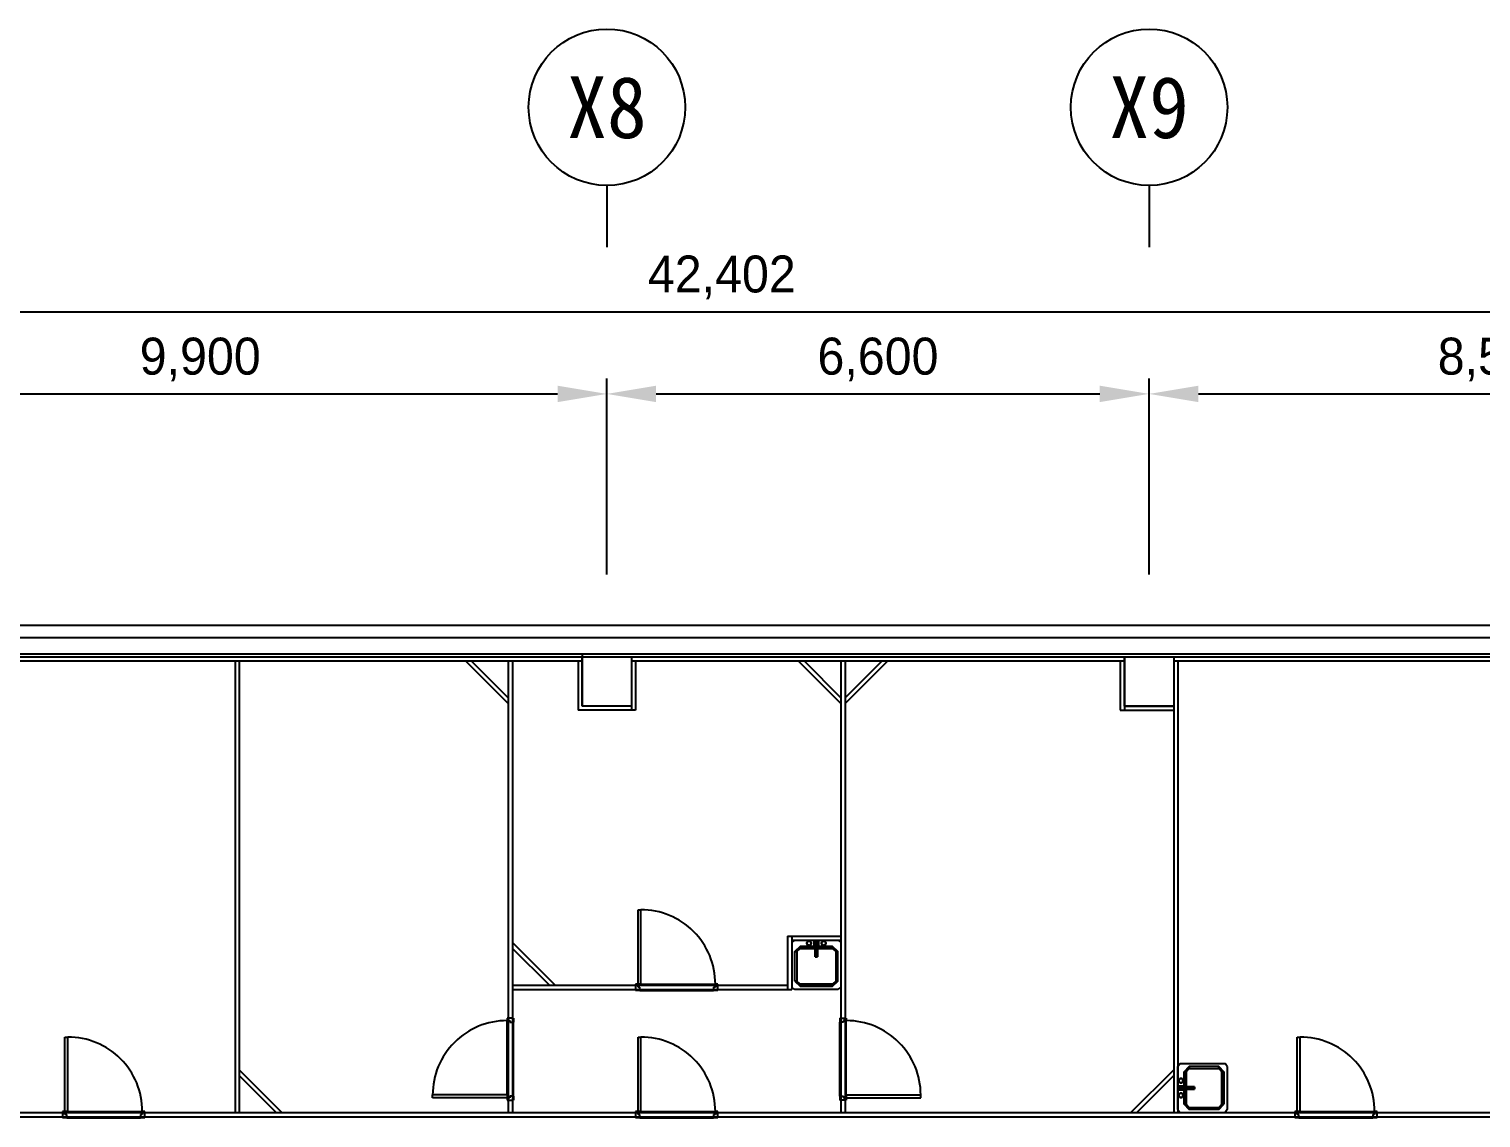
# Model space of a CAD drawing. Header units: millimetres. Extents: x 635438 to 684586, y -467743 to -415930.
# Drawn here: x 653999 to 671673, y -429187 to -415930 of the extents above; entities that cross this region are included whole.
import ezdxf
from ezdxf.enums import TextEntityAlignment as Align

# ---------------------------------------------------------------- set-up
doc = ezdxf.new("R2010")
doc.units = ezdxf.units.MM
doc.header["$LTSCALE"] = 500
doc.header["$PDMODE"] = 2
doc.layers.get('0').update_dxf_attribs({"color": 251})
doc.layers.get('Defpoints').update_dxf_attribs({"color": 8})
doc.layers.add('동물실', color=9, linetype='Continuous')
doc.styles.add('돋움', font='DotumChe.ttf')
doc.styles.add('울릉도l', font='Dotum.ttf')
doc.dimstyles.new('HS-300', dxfattribs={"dimscale": 150, "dimtxt": 3, "dimasz": 4, "dimexe": 1.25, "dimexo": 2, "dimgap": 1, "dimtad": 1, "dimtoh": 1, "dimdec": 0, "dimlunit": 6, "dimtxsty": '울릉도l', "dimcen": 2.5, "dimclrd": 15, "dimclre": 15, "dimadec": 0, "dimazin": 0, "dimtfac": 1, "dimtdec": 0, "dimtmove": 0, "dimatfit": 3, "dimfxl": 1, "dimarcsym": 0})

# ---------------------------------------------------------------- blocks, each defined once
blk = doc.blocks.new('*U3')
blk.add_line((0, 5), (0, 0))
blk.add_circle((0, 11.35), 6.35)
at = {"color": 3, "style": '돋움'}
blk.add_attdef('NO', text='', height=5, dxfattribs=at).set_placement((0, 11.35), align=Align.MIDDLE_CENTER)
blk = doc.blocks.new('*D8')
at = {"lineweight": -2, "transparency": 16777216}
for p, q in [((651133, -422572), (651133, -420185)), ((661033, -422572), (661033, -420185)), ((651733, -420372), (660433, -420372))]:
    blk.add_line(p, q, dxfattribs=at)
at = {"transparency": 16777216}
for points in [[(651733, -420272), (651733, -420472), (651133, -420372)], [(660433, -420272), (660433, -420472), (661033, -420372)]]:
    blk.add_solid(points, dxfattribs=at)
at = {"layer": 'Defpoints', "color": 0, "transparency": 16777216}
for p in [(661033, -420372), (651133, -422872), (661033, -422872)]:
    blk.add_point(p, dxfattribs=at)
at = {"transparency": 16777216, "insert": (656083, -419954), "char_height": 450, "attachment_point": 5, "style": '울릉도l'}
blk.add_mtext('9,900', dxfattribs=at)
blk = doc.blocks.new('*D7')
at = {"lineweight": -2, "transparency": 16777216}
for p, q in [((661033, -422572), (661033, -420185)), ((667633, -422572), (667633, -420185)), ((661633, -420372), (667033, -420372))]:
    blk.add_line(p, q, dxfattribs=at)
at = {"transparency": 16777216}
for points in [[(661633, -420272), (661633, -420472), (661033, -420372)], [(667033, -420272), (667033, -420472), (667633, -420372)]]:
    blk.add_solid(points, dxfattribs=at)
at = {"layer": 'Defpoints', "color": 0, "transparency": 16777216}
for p in [(667633, -420372), (661033, -422872), (667633, -422872)]:
    blk.add_point(p, dxfattribs=at)
at = {"transparency": 16777216, "insert": (664333, -419954), "char_height": 450, "attachment_point": 5, "style": '울릉도l'}
blk.add_mtext('6,600', dxfattribs=at)
blk = doc.blocks.new('*D6')
at = {"lineweight": -2, "transparency": 16777216}
for p, q in [((667633, -422572), (667633, -420185)), ((676133, -422572), (676133, -420185)), ((668233, -420372), (675533, -420372))]:
    blk.add_line(p, q, dxfattribs=at)
at = {"transparency": 16777216}
for points in [[(668233, -420272), (668233, -420472), (667633, -420372)], [(675533, -420272), (675533, -420472), (676133, -420372)]]:
    blk.add_solid(points, dxfattribs=at)
at = {"layer": 'Defpoints', "color": 0, "transparency": 16777216}
for p in [(676133, -420372), (667633, -422872), (676133, -422872)]:
    blk.add_point(p, dxfattribs=at)
at = {"transparency": 16777216, "insert": (671883, -419954), "char_height": 450, "attachment_point": 5, "style": '울릉도l'}
blk.add_mtext('8,500', dxfattribs=at)
blk = doc.blocks.new('*D4')
at = {"lineweight": -2, "transparency": 16777216}
for p, q in [((641231, -422272), (641231, -419185)), ((683633, -422572), (683633, -419185)), ((641831, -419372), (683033, -419372))]:
    blk.add_line(p, q, dxfattribs=at)
at = {"transparency": 16777216}
for points in [[(641831, -419272), (641831, -419472), (641231, -419372)], [(683033, -419272), (683033, -419472), (683633, -419372)]]:
    blk.add_solid(points, dxfattribs=at)
at = {"layer": 'Defpoints', "color": 0, "transparency": 16777216}
for p in [(683633, -419372), (641231, -422572), (683633, -422872)]:
    blk.add_point(p, dxfattribs=at)
at = {"transparency": 16777216, "insert": (662432, -418954), "char_height": 450, "attachment_point": 5, "style": '울릉도l'}
blk.add_mtext('42,402', dxfattribs=at)
blk = doc.blocks.new('SINK')
for p, q in [((0, 262), (25, 300)), ((0, 262), (0, -262)), ((25, 300), (575, 300)), ((76, 198), (140, 262)), ((140, 262), (76, 198)), ((76, -198), (76, 198)), ((102, 198), (76, 198)), ((76, 198), (76, -198)), ((102, 198), (76, 198)), ((140, 236), (102, 198)), ((102, 198), (140, 236)), ((102, 198), (102, -198)), ((102, -198), (102, 198)), ((498, 262), (140, 262)), ((140, 262), (140, 236)), ((498, 262), (140, 262)), ((140, 236), (140, 262)), ((140, 236), (498, 236)), ((140, 236), (498, 236)), ((498, 262), (562, 198)), ((498, 236), (498, 262)), ((498, 262), (562, 198)), ((498, 236), (498, 262)), ((498, 236), (536, 198)), ((536, 198), (498, 236)), ((536, -198), (536, 198)), ((562, 198), (536, 198)), ((536, 198), (536, -198)), ((536, 198), (562, 198)), ((562, 198), (562, -198)), ((562, -198), (562, 198)), ((600, 262), (575, 300)), ((600, -262), (600, 262)), ((13, 89), (14, 96)), ((14, 96), (13, 89)), ((13, 89), (14, 96)), ((14, 96), (13, 89)), ((14, 82), (13, 89)), ((13, 89), (14, 82)), ((14, 82), (13, 89)), ((13, 89), (14, 82)), ((25, 13), (13, 25)), ((13, 25), (13, -25)), ((76, 25), (13, 25)), ((25, 13), (13, 25)), ((14, 96), (16, 102)), ((16, 102), (14, 96)), ((14, 96), (16, 102)), ((16, 102), (14, 96)), ((16, 76), (14, 82)), ((14, 82), (16, 76)), ((16, 76), (14, 82)), ((14, 82), (16, 76)), ((16, 102), (20, 107)), ((20, 107), (16, 102)), ((16, 102), (20, 107)), ((20, 107), (16, 102)), ((20, 71), (16, 76)), ((16, 76), (20, 71)), ((20, 71), (16, 76)), ((16, 76), (20, 71)), ((20, 107), (25, 111)), ((25, 111), (20, 107)), ((20, 107), (25, 111)), ((25, 111), (20, 107)), ((25, 67), (20, 71)), ((20, 71), (25, 67)), ((25, 67), (20, 71)), ((20, 71), (25, 67)), ((25, 111), (32, 114)), ((32, 114), (25, 111)), ((25, 111), (32, 114)), ((32, 114), (25, 111)), ((32, 64), (25, 67)), ((25, 67), (32, 64)), ((32, 64), (25, 67)), ((25, 67), (32, 64)), ((25, 13), (25, -13)), ((89, 13), (25, 13)), ((25, 13), (25, -13)), ((25, 13), (64, 13)), ((89, 13), (25, 13)), ((32, 114), (38, 115)), ((38, 115), (32, 114)), ((32, 114), (38, 115)), ((38, 115), (32, 114)), ((38, 64), (32, 64)), ((32, 64), (38, 64)), ((38, 64), (32, 64)), ((32, 64), (38, 64)), ((38, 115), (45, 114)), ((45, 114), (38, 115)), ((38, 115), (45, 114)), ((45, 114), (38, 115)), ((38, 64), (45, 64)), ((45, 64), (38, 64)), ((38, 64), (45, 64)), ((45, 64), (38, 64)), ((45, 114), (51, 111)), ((51, 111), (45, 114)), ((45, 114), (51, 111)), ((51, 111), (45, 114)), ((51, 67), (45, 64)), ((45, 64), (51, 67)), ((51, 67), (45, 64)), ((45, 64), (51, 67)), ((51, 111), (56, 107)), ((56, 107), (51, 111)), ((51, 111), (56, 107)), ((56, 107), (51, 111)), ((56, 71), (51, 67)), ((51, 67), (56, 71)), ((56, 71), (51, 67)), ((51, 67), (56, 71)), ((56, 107), (60, 102)), ((60, 102), (56, 107)), ((56, 107), (60, 102)), ((60, 102), (56, 107)), ((60, 76), (56, 71)), ((56, 71), (60, 76)), ((60, 76), (56, 71)), ((56, 71), (60, 76)), ((60, 102), (63, 96)), ((63, 96), (60, 102)), ((60, 102), (63, 96)), ((63, 96), (60, 102)), ((63, 82), (60, 76)), ((60, 76), (63, 82)), ((63, 82), (60, 76)), ((60, 76), (63, 82)), ((63, 96), (64, 89)), ((64, 89), (63, 96)), ((63, 96), (64, 89)), ((64, 89), (63, 96)), ((64, 89), (63, 82)), ((63, 82), (64, 89)), ((64, 89), (63, 82)), ((63, 82), (64, 89)), ((76, 25), (64, 13)), ((64, 13), (76, 25)), ((64, 13), (64, -13)), ((102, 13), (64, 13)), ((64, 13), (64, -13)), ((102, 13), (64, 13)), ((76, -25), (76, 25)), ((89, 13), (204, 13)), ((89, -13), (89, 13)), ((89, -13), (89, 13)), ((89, 13), (102, 13)), ((102, 13), (89, 13)), ((89, 13), (204, 13)), ((102, 13), (204, 13)), ((102, 13), (102, -13)), ((102, -13), (102, 13)), ((204, 13), (102, 13)), ((204, 13), (204, -13)), ((204, 13), (204, -13)), ((204, -13), (204, 13)), ((204, 13), (204, -13)), ((25, -13), (13, -25)), ((25, -13), (13, -25)), ((13, -25), (76, -25)), ((13, -89), (14, -82)), ((14, -82), (13, -89)), ((13, -89), (14, -82)), ((14, -82), (13, -89)), ((14, -96), (13, -89)), ((13, -89), (14, -96)), ((14, -96), (13, -89)), ((13, -89), (14, -96)), ((14, -82), (16, -76)), ((16, -76), (14, -82)), ((14, -82), (16, -76)), ((16, -76), (14, -82)), ((16, -102), (14, -96)), ((14, -96), (16, -102)), ((16, -102), (14, -96)), ((14, -96), (16, -102)), ((16, -76), (20, -71)), ((20, -71), (16, -76)), ((16, -76), (20, -71)), ((20, -71), (16, -76)), ((20, -107), (16, -102)), ((16, -102), (20, -107)), ((20, -107), (16, -102)), ((16, -102), (20, -107)), ((20, -71), (25, -67)), ((25, -67), (20, -71)), ((20, -71), (25, -67)), ((25, -67), (20, -71)), ((25, -111), (20, -107)), ((20, -107), (25, -111)), ((25, -111), (20, -107)), ((20, -107), (25, -111)), ((25, -13), (89, -13)), ((25, -13), (64, -13)), ((89, -13), (25, -13)), ((25, -67), (32, -64)), ((32, -64), (25, -67)), ((25, -67), (32, -64)), ((32, -64), (25, -67)), ((32, -114), (25, -111)), ((25, -111), (32, -114)), ((32, -114), (25, -111)), ((25, -111), (32, -114)), ((32, -64), (38, -64)), ((38, -64), (32, -64)), ((32, -64), (38, -64)), ((38, -64), (32, -64)), ((38, -115), (32, -114)), ((32, -114), (38, -115)), ((38, -115), (32, -114)), ((32, -114), (38, -115)), ((38, -64), (45, -64)), ((45, -64), (38, -64)), ((38, -64), (45, -64)), ((45, -64), (38, -64)), ((45, -114), (38, -115)), ((38, -115), (45, -114)), ((45, -114), (38, -115)), ((38, -115), (45, -114)), ((45, -64), (51, -67)), ((51, -67), (45, -64)), ((45, -64), (51, -67)), ((51, -67), (45, -64)), ((51, -111), (45, -114)), ((45, -114), (51, -111)), ((51, -111), (45, -114)), ((45, -114), (51, -111)), ((51, -67), (56, -71)), ((56, -71), (51, -67)), ((51, -67), (56, -71)), ((56, -71), (51, -67)), ((56, -107), (51, -111)), ((51, -111), (56, -107)), ((56, -107), (51, -111)), ((51, -111), (56, -107)), ((56, -71), (60, -76)), ((60, -76), (56, -71)), ((56, -71), (60, -76)), ((60, -76), (56, -71)), ((60, -102), (56, -107)), ((56, -107), (60, -102)), ((60, -102), (56, -107)), ((56, -107), (60, -102)), ((60, -76), (63, -82)), ((63, -82), (60, -76)), ((60, -76), (63, -82)), ((63, -82), (60, -76)), ((63, -96), (60, -102)), ((60, -102), (63, -96)), ((63, -96), (60, -102)), ((60, -102), (63, -96)), ((63, -82), (64, -89)), ((63, -82), (64, -89)), ((64, -89), (63, -82)), ((63, -82), (64, -89)), ((64, -89), (63, -96)), ((63, -96), (64, -89)), ((64, -89), (63, -96)), ((63, -96), (64, -89)), ((64, -13), (76, -25)), ((76, -25), (64, -13)), ((64, -13), (102, -13)), ((64, -13), (102, -13)), ((204, -13), (89, -13)), ((102, -13), (89, -13)), ((89, -13), (204, -13)), ((102, -13), (89, -13)), ((204, -13), (102, -13)), ((204, -13), (102, -13)), ((0, -262), (25, -300)), ((25, -300), (575, -300)), ((140, -262), (76, -198)), ((76, -198), (102, -198)), ((76, -198), (140, -262)), ((102, -198), (76, -198)), ((102, -198), (140, -236)), ((140, -236), (102, -198)), ((140, -236), (498, -236)), ((140, -262), (140, -236)), ((140, -236), (498, -236)), ((140, -262), (140, -236)), ((498, -262), (140, -262)), ((498, -262), (140, -262)), ((562, -198), (498, -262)), ((498, -236), (536, -198)), ((498, -262), (562, -198)), ((536, -198), (498, -236)), ((498, -236), (498, -262)), ((498, -236), (498, -262)), ((536, -198), (562, -198)), ((536, -198), (562, -198)), ((600, -262), (575, -300))]:
    blk.add_line(p, q)

msp = doc.modelspace()

# ---------------------------------------------------------------- linework, layer by layer
at = {"layer": '동물실', "color": 251}
for p, q in [((684312.8, -423192.3), (644151.1, -423192.4)), ((684312.8, -423192.3), (644151.1, -423192.4)), ((684162.8, -423342.3), (644151.1, -423342.4)), ((684162.8, -423342.3), (644151.1, -423342.4)), ((660282.8, -423542.4), (644151.1, -423542.4)), ((651432.8, -423572.3), (660732.8, -423572.3)), ((651432.8, -423622.3), (660732.8, -423622.3)), ((656507.8, -423622.3), (656507.8, -429122.3)), ((656557.8, -423622.3), (656557.8, -429122.3)), ((659312.1, -423622.3), (659832.8, -424143)), ((659382.8, -423622.3), (659832.8, -424072.3)), ((659832.8, -423622.3), (659832.8, -429122.3)), ((659882.8, -423622.3), (659882.8, -429122.3)), ((683962.8, -423542.3), (660282.8, -423542.4)), ((660682.8, -423622.3), (660682.8, -424222.3)), ((660732.8, -423542.4), (660732.8, -424172.3)), ((660732.8, -424172.3), (660732.8, -423572.3)), ((660732.8, -423572.3), (660732.8, -424172.3)), ((660732.8, -423572.3), (661332.8, -423572.3)), ((660732.8, -424172.3), (660732.8, -423572.3)), ((660732.8, -423572.3), (661332.8, -423572.3)), ((661332.8, -423572.3), (667332.8, -423572.3)), ((661332.8, -423572.3), (661332.8, -424222.3)), ((661332.8, -423572.3), (661332.8, -424172.3)), ((661332.8, -423572.3), (661332.8, -424172.3)), ((661332.8, -423622.3), (667332.8, -423622.3)), ((661382.8, -423622.3), (661382.8, -424222.3)), ((663362.1, -423622.3), (663882.8, -424143)), ((663432.8, -423622.3), (663882.8, -424072.3)), ((663882.8, -423622.3), (663882.8, -429122.3)), ((663932.8, -423622.3), (663932.8, -429122.3)), ((664382.8, -423622.3), (663932.8, -424072.3)), ((664453.5, -423622.3), (663932.8, -424143)), ((667282.8, -423622.3), (667282.8, -424222.3)), ((667332.8, -423572.3), (667332.8, -424222.3)), ((667332.8, -423572.3), (667932.8, -423572.3)), ((667332.8, -424172.3), (667332.8, -423572.3)), ((667332.8, -423572.3), (667932.8, -423572.3)), ((667332.8, -424172.3), (667332.8, -423572.3)), ((667932.8, -423572.3), (667932.8, -429122.3)), ((667932.8, -423572.3), (683332.8, -423572.3)), ((667932.8, -423572.3), (667932.8, -424172.3)), ((667932.8, -423572.3), (667932.8, -424172.3)), ((667932.8, -423622.3), (683282.8, -423622.3)), ((667932.8, -423622.3), (667932.8, -429122.3)), ((667982.8, -423622.3), (667982.8, -429122.3)), ((667982.8, -423622.3), (667982.8, -429122.3)), ((661382.8, -424222.3), (660682.8, -424222.3)), ((661332.8, -424172.3), (660732.8, -424172.3)), ((661332.8, -424172.3), (660732.8, -424172.3)), ((661332.8, -424172.3), (660732.8, -424172.3)), ((667282.8, -424222.3), (667932.8, -424222.3)), ((667332.8, -424172.3), (667932.8, -424172.3)), ((667932.8, -424172.3), (667332.8, -424172.3)), ((667932.8, -424172.3), (667332.8, -424172.3)), ((661412.1, -427557.3), (661412.1, -426652.1)), ((661412.1, -426652.1), (661447.4, -426652.1)), ((661447.4, -427557.3), (661447.4, -426652.1)), ((663232.8, -426972.3), (663882.8, -426972.3)), ((663232.8, -426972.3), (663232.8, -427622.3)), ((663282.8, -426972.3), (663282.8, -427622.3)), ((660403.5, -427572.3), (659882.8, -427051.6)), ((660332.8, -427572.3), (659882.8, -427122.3)), ((663282.8, -427022.3), (663882.8, -427022.3)), ((659882.8, -427572.3), (663232.8, -427572.3)), ((659882.8, -427622.3), (663282.8, -427622.3)), ((661412.1, -427557.3), (661382.8, -427557.3)), ((661382.8, -427557.3), (661382.8, -427637.3)), ((661382.8, -427572.3), (661382.8, -427622.3)), ((661382.8, -427572.3), (661382.8, -427622.3)), ((661432.6, -427637.3), (661382.8, -427637.3)), ((661412.1, -427593.2), (661412.1, -427557.3)), ((661447.4, -427557.3), (661412.1, -427557.3)), ((661432.6, -427593.2), (661412.1, -427593.2)), ((661432.6, -427637.3), (661432.6, -427593.2)), ((661432.6, -427637.3), (662332.9, -427637.3)), ((661447.4, -427557.3), (662353.4, -427557.3)), ((662332.9, -427593.2), (662332.9, -427637.3)), ((662353.4, -427593.2), (662332.9, -427593.2)), ((662353.4, -427593.2), (662332.9, -427593.2)), ((662382.8, -427637.3), (662332.9, -427637.3)), ((662353.4, -427557.3), (662353.4, -427593.2)), ((662382.8, -427557.3), (662353.4, -427557.3)), ((662382.8, -427637.3), (662382.8, -427557.3)), ((662382.8, -427622.3), (662382.8, -427572.3)), ((659817.8, -427972.3), (659817.8, -428001.7)), ((659897.8, -427972.3), (659817.8, -427972.3)), ((659817.8, -428001.7), (659853.6, -428001.7)), ((659817.8, -428907.7), (659817.8, -428001.7)), ((659882.8, -427972.3), (659832.8, -427972.3)), ((659853.6, -428001.7), (659853.6, -428022.2)), ((659853.6, -428001.7), (659853.6, -428022.2)), ((659853.6, -428022.2), (659897.8, -428022.2)), ((659897.8, -427972.3), (659897.8, -428022.2)), ((659897.8, -428922.5), (659897.8, -428022.2)), ((663867.8, -427972.3), (663947.8, -427972.3)), ((663867.8, -427972.3), (663867.8, -428022.2)), ((663911.9, -428022.2), (663867.8, -428022.2)), ((663867.8, -428922.5), (663867.8, -428022.2)), ((663882.8, -427972.3), (663932.8, -427972.3)), ((663911.9, -428001.7), (663911.9, -428022.2)), ((663947.8, -428001.7), (663911.9, -428001.7)), ((663911.9, -428001.7), (663911.9, -428022.2)), ((663947.8, -427972.3), (663947.8, -428001.7)), ((663947.8, -428907.7), (663947.8, -428001.7)), ((654437.1, -429107.3), (654437.1, -428202.1)), ((654437.1, -428202.1), (654472.4, -428202.1)), ((654472.4, -429107.3), (654472.4, -428202.1)), ((661412.1, -429107.3), (661412.1, -428202.1)), ((661412.1, -428202.1), (661447.4, -428202.1)), ((661447.4, -429107.3), (661447.4, -428202.1)), ((669437.1, -429107.3), (669437.1, -428202.1)), ((669437.1, -428202.1), (669472.4, -428202.1)), ((669472.4, -429107.3), (669472.4, -428202.1)), ((657078.5, -429122.3), (656557.8, -428601.6)), ((657007.8, -429122.3), (656557.8, -428672.3)), ((667412.1, -429122.3), (667932.8, -428601.6)), ((667482.8, -429122.3), (667932.8, -428672.3)), ((659817.8, -428907.7), (658912.5, -428907.7)), ((658912.5, -428943), (658912.5, -428907.7)), ((659817.8, -428907.7), (659817.8, -428943)), ((659853.6, -428922.5), (659853.6, -428943)), ((659897.8, -428922.5), (659853.6, -428922.5)), ((659897.8, -428922.5), (659897.8, -428972.3)), ((663867.8, -428922.5), (663911.9, -428922.5)), ((663867.8, -428922.5), (663867.8, -428972.3)), ((663911.9, -428922.5), (663911.9, -428943)), ((663947.8, -428907.7), (664853, -428907.7)), ((663947.8, -428907.7), (663947.8, -428943)), ((664853, -428943), (664853, -428907.7)), ((654437.1, -429107.3), (654407.8, -429107.3)), ((654407.8, -429107.3), (654407.8, -429187.3)), ((654437.1, -429143.2), (654437.1, -429107.3)), ((654472.4, -429107.3), (654437.1, -429107.3)), ((654472.4, -429107.3), (655378.4, -429107.3)), ((655378.4, -429107.3), (655378.4, -429143.2)), ((655407.8, -429107.3), (655378.4, -429107.3)), ((655407.8, -429187.3), (655407.8, -429107.3)), ((659817.8, -428943), (658912.5, -428943)), ((659817.8, -428943), (659817.8, -428972.3)), ((659853.6, -428943), (659817.8, -428943)), ((659817.8, -428972.3), (659897.8, -428972.3)), ((659832.8, -428972.3), (659882.8, -428972.3)), ((659832.8, -428972.3), (659882.8, -428972.3)), ((661412.1, -429107.3), (661382.8, -429107.3)), ((661382.8, -429107.3), (661382.8, -429187.3)), ((661412.1, -429143.2), (661412.1, -429107.3)), ((661447.4, -429107.3), (661412.1, -429107.3)), ((661447.4, -429107.3), (662353.4, -429107.3)), ((662353.4, -429107.3), (662353.4, -429143.2)), ((662382.8, -429107.3), (662353.4, -429107.3)), ((662382.8, -429187.3), (662382.8, -429107.3)), ((663947.8, -428972.3), (663867.8, -428972.3)), ((663932.8, -428972.3), (663882.8, -428972.3)), ((663932.8, -428972.3), (663882.8, -428972.3)), ((663911.9, -428943), (663947.8, -428943)), ((663947.8, -428943), (663947.8, -428972.3)), ((663947.8, -428943), (664853, -428943)), ((669437.1, -429107.3), (669407.8, -429107.3)), ((669407.8, -429107.3), (669407.8, -429187.3)), ((669437.1, -429143.2), (669437.1, -429107.3)), ((669472.4, -429107.3), (669437.1, -429107.3)), ((669472.4, -429107.3), (670378.4, -429107.3)), ((670378.4, -429107.3), (670378.4, -429143.2)), ((670407.8, -429107.3), (670378.4, -429107.3)), ((670407.8, -429187.3), (670407.8, -429107.3)), ((653182.8, -429172.3), (677132.8, -429172.3)), ((653232.8, -429122.3), (677132.8, -429122.3)), ((654407.8, -429122.3), (654407.8, -429172.3)), ((654407.8, -429122.3), (654407.8, -429172.3)), ((654457.6, -429187.3), (654407.8, -429187.3)), ((654457.6, -429143.2), (654437.1, -429143.2)), ((654457.6, -429187.3), (654457.6, -429143.2)), ((654457.6, -429187.3), (655357.9, -429187.3)), ((655357.9, -429143.2), (655357.9, -429187.3)), ((655378.4, -429143.2), (655357.9, -429143.2)), ((655378.4, -429143.2), (655357.9, -429143.2)), ((655407.8, -429187.3), (655357.9, -429187.3)), ((655407.8, -429172.3), (655407.8, -429122.3)), ((661382.8, -429122.3), (661382.8, -429172.3)), ((661382.8, -429122.3), (661382.8, -429172.3)), ((661432.6, -429187.3), (661382.8, -429187.3)), ((661432.6, -429143.2), (661412.1, -429143.2)), ((661432.6, -429187.3), (661432.6, -429143.2)), ((661432.6, -429187.3), (662332.9, -429187.3)), ((662332.9, -429143.2), (662332.9, -429187.3)), ((662353.4, -429143.2), (662332.9, -429143.2)), ((662353.4, -429143.2), (662332.9, -429143.2)), ((662382.8, -429187.3), (662332.9, -429187.3)), ((662382.8, -429172.3), (662382.8, -429122.3)), ((669407.8, -429122.3), (669407.8, -429172.3)), ((669407.8, -429122.3), (669407.8, -429172.3)), ((669457.6, -429187.3), (669407.8, -429187.3)), ((669457.6, -429143.2), (669437.1, -429143.2)), ((669457.6, -429187.3), (669457.6, -429143.2)), ((669457.6, -429187.3), (670357.9, -429187.3)), ((670357.9, -429143.2), (670357.9, -429187.3)), ((670378.4, -429143.2), (670357.9, -429143.2)), ((670378.4, -429143.2), (670357.9, -429143.2)), ((670407.8, -429187.3), (670357.9, -429187.3)), ((670407.8, -429172.3), (670407.8, -429122.3))]:
    msp.add_line(p, q, dxfattribs=at)
for centre, start, end in [((661448.7, -427556.8), 359.96385, 90.08492), ((659817.2, -428906.4), 89.96385, 180.08492), ((663948.3, -428906.4), 359.91508, 90.03615), ((654473.7, -429106.8), 359.96385, 90.08492), ((661448.7, -429106.8), 359.96385, 90.08492), ((669473.7, -429106.8), 359.96385, 90.08492)]:
    msp.add_arc(centre, 904.7, start, end, dxfattribs=at)

# ---------------------------------------------------------------- block references
ref = msp.add_blockref('*U3', (661033.6, -418584.8), dxfattribs=dict(xscale=150, yscale=150, zscale=150))
ref.add_attrib('NO', 'X8', dxfattribs={"height": 750, "style": '돋움'}).set_placement((661033.6, -416882.3), align=Align.MIDDLE_CENTER)
ref = msp.add_blockref('*U3', (667633.6, -418584.8), dxfattribs=dict(xscale=150, yscale=150, zscale=150))
ref.add_attrib('NO', 'X9', dxfattribs={"height": 750, "style": '돋움'}).set_placement((667633.6, -416882.3), align=Align.MIDDLE_CENTER)
at = {"layer": '동물실', "color": 251, "xscale": -1}
for p, rotation in [((663582.8, -427022.3), 90), ((667982.8, -428822.3), 180)]:
    msp.add_blockref('SINK', p, dxfattribs=dict(at, rotation=rotation))

# ---------------------------------------------------------------- dimensions: what is measured, and where the dimension line sits
for base, p1, p2, picture, middle in [((683632.8, -419372.3), (641230.8, -422572.3), (683632.8, -422872.3), '*D4', (662431.8, -418953.7)), ((661032.8, -420372.3), (651132.8, -422872.3), (661032.8, -422872.3), '*D8', (656082.8, -419953.7)), ((667632.8, -420372.3), (661032.8, -422872.3), (667632.8, -422872.3), '*D7', (664332.8, -419953.7)), ((676132.8, -420372.3), (667632.8, -422872.3), (676132.8, -422872.3), '*D6', (671882.8, -419953.7))]:
    dim = msp.add_linear_dim(base=base, p1=p1, p2=p2, dimstyle='HS-300', override={"dimclrd": 256, "dimclre": 256, "dimclrt": 256, "dimtmove": 1})
    dim.commit()
    dim.dimension.update_dxf_attribs({"geometry": picture, "text_midpoint": middle})

doc.saveas('drawing.dxf')
